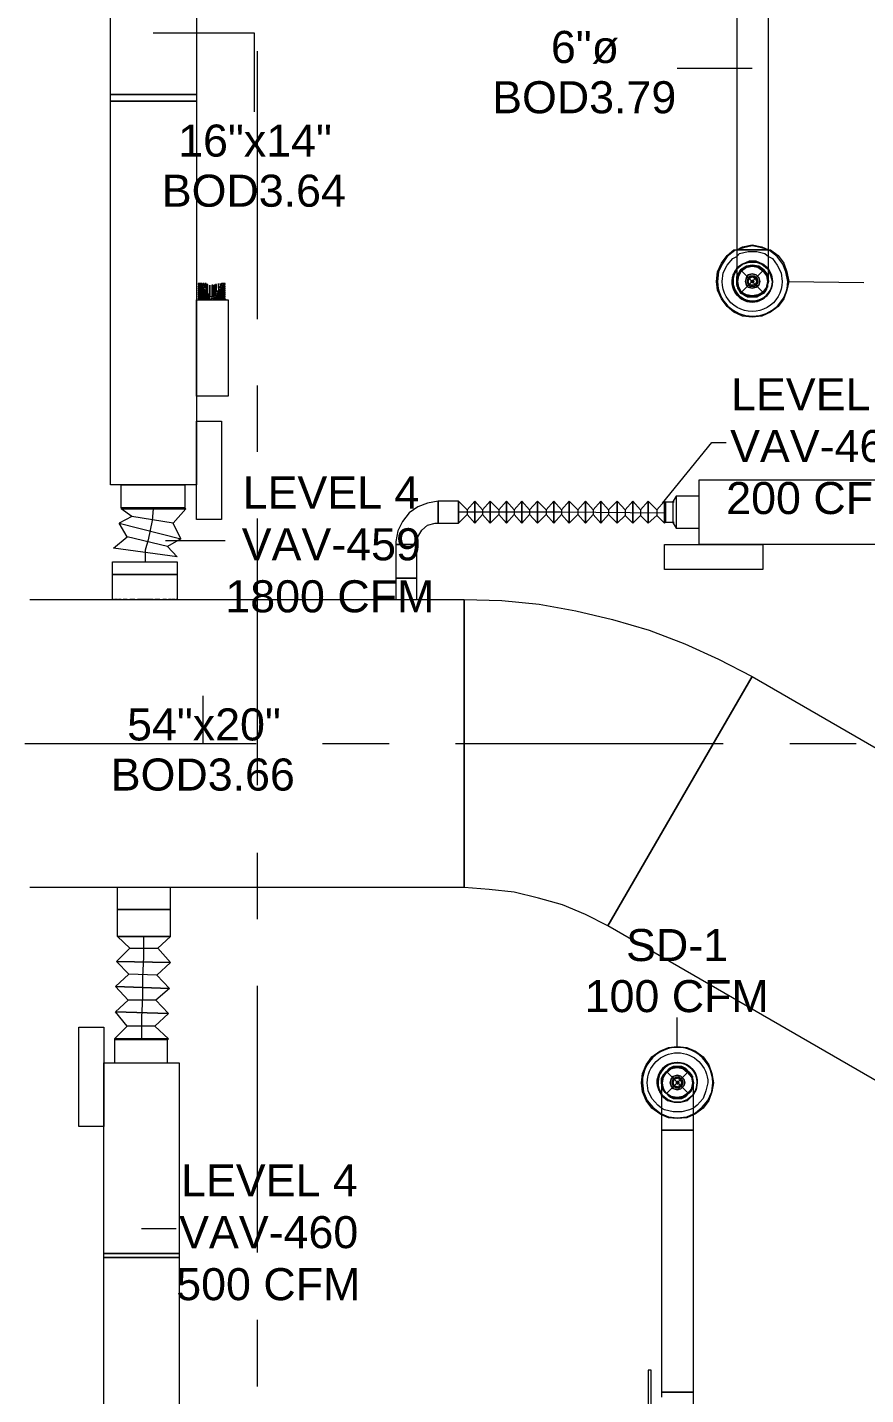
# Model space of a CAD drawing. Header units: metres. Extents: x 39 to 278, y -7 to 151.
# Drawn here: x 45.18 to 49.17, y 40.62 to 47.12 of the extents above; entities that cross this region are included whole.
import ezdxf

# ---------------------------------------------------------------- set-up
doc = ezdxf.new("R2010")
doc.units = ezdxf.units.M
doc.layers.add('HVAC - Ductos', color=5, linetype='Continuous', lineweight=50)
doc.layers.add('PDF_Geometry', color=7, linetype='Continuous', true_color=0xaaaaaa)
doc.layers.add('PDF_Text', color=7, linetype='Continuous')
doc.styles.add('PDF Helvetica', font='')
doc.styles.get('PDF Helvetica').set_extended_font_data('Helvetica')

msp = doc.modelspace()

# ---------------------------------------------------------------- linework, layer by layer
at = {"layer": 'HVAC - Ductos', "lineweight": 0}
for points in [[(45.9808, 47.8585), (45.9808, 46.8043), (45.5728, 46.8043), (45.5728, 47.8585)], [(45.5728, 46.7722), (45.5728, 46.8043), (45.9808, 46.8043), (45.9808, 46.7722)], [(45.9808, 46.7722), (45.9808, 44.948), (45.5728, 44.948), (45.5728, 46.7722)], [(48.5796, 46.0801), (48.6254, 46.0893), (48.6712, 46.0801), (48.7033, 46.0663), (48.6712, 46.0755), (48.6254, 46.0847), (48.5842, 46.0755), (48.552, 46.0663)], [(48.6116, 46.0113), (48.6437, 46.0113), (48.6758, 45.9976), (48.6987, 45.9793), (48.7033, 45.9747), (48.6987, 45.9793), (48.6758, 45.9976), (48.6437, 46.0113), (48.6116, 46.0113), (48.5796, 45.9976), (48.552, 45.9793), (48.552, 45.9747), (48.5796, 45.9976)], [(48.552, 45.9747), (48.552, 45.9701), (48.552, 45.9747), (48.552, 45.9793), (48.5796, 45.9976)], [(48.6941, 45.9472), (48.6804, 45.9701), (48.6575, 45.9885), (48.6254, 45.993), (48.5979, 45.9885), (48.5704, 45.9701), (48.5979, 45.9885), (48.6254, 45.993), (48.6575, 45.9885), (48.6804, 45.9701), (48.6987, 45.9472), (48.7033, 45.9151)], [(48.6987, 45.9747), (48.6712, 45.9976), (48.6437, 46.0068), (48.6116, 46.0068), (48.5796, 45.9976), (48.6116, 46.0068), (48.6437, 46.0068), (48.6712, 45.9976), (48.6987, 45.9747), (48.7033, 45.9701)], [(48.5612, 45.9426), (48.575, 45.9655), (48.5979, 45.9839), (48.6254, 45.9885), (48.6529, 45.9839), (48.6758, 45.9655), (48.6941, 45.9426), (48.6987, 45.9151), (48.6941, 45.8876), (48.6758, 45.8647), (48.6529, 45.8509), (48.6254, 45.8463), (48.5979, 45.8509), (48.575, 45.8647), (48.5612, 45.8876), (48.5566, 45.9151)], [(48.5979, 45.9335), (48.5933, 45.9151), (48.5979, 45.9335), (48.607, 45.9472), (48.6254, 45.9518), (48.6437, 45.9472), (48.6575, 45.9335), (48.662, 45.9151), (48.6575, 45.9335), (48.6437, 45.9472), (48.6254, 45.9518), (48.607, 45.9472)], [(48.607, 45.9289), (48.6025, 45.9151), (48.607, 45.9335), (48.6162, 45.9426), (48.6346, 45.9426), (48.6483, 45.9335), (48.6529, 45.9151), (48.6483, 45.9289), (48.6346, 45.9381), (48.6162, 45.9381)], [(48.6116, 45.9289), (48.6254, 45.9381), (48.6391, 45.9289), (48.6483, 45.9151), (48.6391, 45.9013), (48.6254, 45.8968), (48.6116, 45.9013), (48.607, 45.9151)], [(48.7216, 45.9151), (48.717, 45.9472), (48.7033, 45.9747), (48.717, 45.9472)], [(48.6575, 45.8968), (48.662, 45.9151), (48.6575, 45.8968), (48.6437, 45.8876), (48.6254, 45.8831), (48.607, 45.8876), (48.5979, 45.8968), (48.5933, 45.9151), (48.5979, 45.8968), (48.607, 45.8876), (48.6254, 45.8831), (48.6437, 45.8876)], [(48.6483, 45.9013), (48.6529, 45.9151), (48.6483, 45.9013), (48.6346, 45.8922), (48.6162, 45.8922), (48.607, 45.9013), (48.6025, 45.9151), (48.607, 45.9013), (48.6162, 45.8922), (48.6346, 45.8922)], [(48.6254, 45.9197), (48.6208, 45.9151), (48.6208, 45.9197), (48.63, 45.9197), (48.6346, 45.9151), (48.63, 45.9105), (48.6208, 45.9105), (48.6208, 45.9151), (48.6254, 45.9105), (48.63, 45.9105), (48.63, 45.9151), (48.63, 45.9197)], [(46.132, 45.3697), (45.9808, 45.3697), (45.9808, 45.8281), (46.132, 45.8281)], [(46.1, 44.783), (45.9808, 44.783), (45.9808, 45.2505), (46.1, 45.2505)], [(48.3733, 44.9709), (49.2808, 44.9709), (49.2808, 44.6639), (48.3733, 44.6639)], [(45.9258, 44.838), (45.9212, 44.838), (45.9074, 44.838), (45.8846, 44.838), (45.8524, 44.838), (45.8158, 44.838), (45.7745, 44.838), (45.7378, 44.838), (45.7012, 44.838), (45.6691, 44.838), (45.6462, 44.838), (45.6324, 44.838), (45.6232, 44.838), (45.6324, 44.838), (45.6462, 44.838), (45.6691, 44.838), (45.7012, 44.838), (45.7378, 44.838), (45.7745, 44.838), (45.8158, 44.838), (45.8524, 44.838), (45.8846, 44.838), (45.9074, 44.838), (45.9212, 44.838)], [(46.9296, 44.6639), (46.9341, 44.6639), (46.9433, 44.6639), (46.9524, 44.6639), (46.9662, 44.6639), (46.98, 44.6639), (46.9937, 44.6639), (47.0029, 44.6639), (47.0166, 44.6639), (47.0258, 44.6639), (47.0304, 44.6639), (47.035, 44.7005), (47.0533, 44.7326), (47.0808, 44.7555), (47.1174, 44.7647), (47.1312, 44.7647), (47.1312, 44.7693), (47.1312, 44.7739), (47.1312, 44.783), (47.1312, 44.7922), (47.1312, 44.8059), (47.1312, 44.8197), (47.1312, 44.8289), (47.1312, 44.8426), (47.1312, 44.8518), (47.1312, 44.8609), (47.1312, 44.8655), (47.1312, 44.8701), (47.0808, 44.8609), (47.035, 44.8426), (46.9937, 44.8151), (46.9616, 44.7739), (46.9387, 44.728), (46.9296, 44.6776)], [(47.2274, 44.7647), (47.2274, 44.7693), (47.2274, 44.7739), (47.2274, 44.783), (47.2274, 44.7922), (47.2274, 44.8059), (47.2274, 44.8197), (47.2274, 44.8289), (47.2274, 44.8426), (47.2274, 44.8518), (47.2274, 44.8609), (47.2274, 44.8655), (47.2274, 44.8701), (47.1312, 44.8701), (47.1312, 44.8655), (47.1312, 44.8609), (47.1312, 44.8518), (47.1312, 44.8426), (47.1312, 44.8289), (47.1312, 44.8197), (47.1312, 44.8059), (47.1312, 44.7922), (47.1312, 44.783), (47.1312, 44.7739), (47.1312, 44.7693), (47.1312, 44.7647)], [(48.2129, 44.8655), (48.2129, 44.8609), (48.2129, 44.8518), (48.2129, 44.8426), (48.2129, 44.8289), (48.2129, 44.8151), (48.2129, 44.8059), (48.2129, 44.7922), (48.2129, 44.783), (48.2129, 44.7739), (48.2129, 44.7693), (48.2129, 44.7739), (48.2129, 44.783), (48.2129, 44.7922), (48.2129, 44.8059), (48.2129, 44.8151), (48.2129, 44.8289), (48.2129, 44.8426), (48.2129, 44.8518), (48.2129, 44.8609)], [(46.9296, 44.5034), (46.9341, 44.5034), (46.9433, 44.5034), (46.9524, 44.5034), (46.9662, 44.5034), (46.98, 44.5034), (46.9937, 44.5034), (47.0029, 44.5034), (47.0166, 44.5034), (47.0258, 44.5034), (47.0304, 44.5034), (47.0304, 44.6639), (47.0258, 44.6639), (47.0166, 44.6639), (47.0029, 44.6639), (46.9937, 44.6639), (46.98, 44.6639), (46.9662, 44.6639), (46.9524, 44.6639), (46.9433, 44.6639), (46.9341, 44.6639), (46.9296, 44.6639)], [(48.2083, 44.5447), (48.2083, 44.6639), (48.6758, 44.6639), (48.6758, 44.5447)], [(46.9296, 44.4026), (46.9341, 44.4026), (46.9433, 44.4026), (46.9524, 44.4026), (46.9662, 44.4026), (46.98, 44.4026), (46.9937, 44.4026), (47.0029, 44.4026), (47.0166, 44.4026), (47.0258, 44.4026), (47.0304, 44.4026), (47.0304, 44.5034), (47.0258, 44.5034), (47.0166, 44.5034), (47.0029, 44.5034), (46.9937, 44.5034), (46.98, 44.5034), (46.9662, 44.5034), (46.9524, 44.5034), (46.9433, 44.5034), (46.9341, 44.5034), (46.9296, 44.5034)], [(48.6254, 44.0359), (47.9379, 42.8488), (47.8324, 42.9038), (47.7224, 42.9497), (47.6079, 42.9817), (47.4933, 43.0093), (47.3742, 43.023), (47.255, 43.0322), (47.255, 44.4026), (47.4337, 44.398), (47.6124, 44.3797), (47.7866, 44.3476), (47.9608, 44.3063), (48.135, 44.2559), (48.3046, 44.1917), (48.465, 44.1184)], [(48.6254, 44.0359), (51.3204, 42.4776), (50.6375, 41.2905), (47.9379, 42.8488)], [(45.605, 42.7984), (45.6095, 42.7984), (45.6187, 42.7984), (45.6416, 42.7984), (45.6645, 42.7984), (45.6966, 42.7984), (45.7287, 42.7984), (45.7608, 42.7984), (45.7928, 42.7984), (45.8204, 42.7984), (45.8387, 42.7984), (45.8524, 42.7984), (45.857, 42.7984), (45.8524, 42.7984), (45.8387, 42.7984), (45.8204, 42.7984), (45.7928, 42.7984), (45.7608, 42.7984), (45.7287, 42.7984), (45.6966, 42.7984), (45.6645, 42.7984), (45.6416, 42.7984), (45.6187, 42.7984), (45.6095, 42.7984)], [(45.605, 42.7984), (45.857, 42.7984)], [(45.4216, 42.3676), (45.5408, 42.3676), (45.5408, 41.8955), (45.4216, 41.8955)], [(45.8432, 42.308), (45.8387, 42.308), (45.8204, 42.308), (45.7928, 42.308), (45.7562, 42.308), (45.7195, 42.308), (45.6782, 42.308), (45.6462, 42.308), (45.6187, 42.308), (45.6004, 42.308), (45.5912, 42.308), (45.5912, 42.198), (45.5958, 42.198), (45.6095, 42.198), (45.6278, 42.198), (45.6554, 42.198), (45.6874, 42.198), (45.7195, 42.198), (45.7516, 42.198), (45.7837, 42.198), (45.8066, 42.198), (45.8295, 42.198), (45.8387, 42.198), (45.8432, 42.198), (45.8432, 42.308), (45.8478, 42.3125), (45.8387, 42.3125), (45.8204, 42.3125), (45.7928, 42.3125), (45.7562, 42.3125), (45.7195, 42.3125), (45.6782, 42.3125), (45.6462, 42.3125), (45.6141, 42.3125), (45.5958, 42.3125), (45.5912, 42.3125), (45.5912, 42.308), (45.6004, 42.308), (45.6187, 42.308), (45.6462, 42.308), (45.6782, 42.308), (45.7195, 42.308), (45.7562, 42.308), (45.7928, 42.308), (45.8204, 42.308), (45.8387, 42.308)], [(45.8432, 42.308), (45.8387, 42.308), (45.8295, 42.308), (45.8066, 42.308), (45.7837, 42.308), (45.7516, 42.308), (45.7195, 42.308), (45.6874, 42.308), (45.6554, 42.308), (45.6278, 42.308), (45.6095, 42.308), (45.5958, 42.308), (45.5912, 42.308), (45.5958, 42.308), (45.6095, 42.308), (45.6278, 42.308), (45.6554, 42.308), (45.6874, 42.308), (45.7195, 42.308), (45.7516, 42.308), (45.7837, 42.308), (45.8066, 42.308), (45.8295, 42.308), (45.8387, 42.308)], [(45.8983, 42.198), (45.8983, 41.2905), (45.5408, 41.2905), (45.5408, 42.198)], [(48.2312, 42.0421), (48.2175, 42.0513), (48.2038, 42.0651), (48.1992, 42.0834), (48.1946, 42.1018), (48.1992, 42.1247), (48.2038, 42.1384), (48.2175, 42.1567), (48.2312, 42.1659), (48.2495, 42.1751), (48.2679, 42.1797), (48.2862, 42.1751), (48.3046, 42.1659), (48.3229, 42.1567), (48.332, 42.1384), (48.3412, 42.1247), (48.3412, 42.1018), (48.3412, 42.0834), (48.332, 42.0651), (48.3229, 42.0513), (48.3046, 42.0421), (48.2862, 42.033), (48.2679, 42.0284), (48.2495, 42.033)], [(48.2038, 42.1292), (48.2175, 42.1521), (48.2403, 42.1705), (48.2679, 42.1751), (48.2954, 42.1705), (48.3183, 42.1521), (48.3366, 42.1292), (48.3412, 42.1018), (48.3366, 42.0742), (48.3183, 42.0513), (48.2954, 42.0375), (48.2679, 42.033), (48.2403, 42.0375), (48.2175, 42.0513), (48.2038, 42.0742), (48.1992, 42.1018)], [(48.2403, 42.1201), (48.2358, 42.1018), (48.2403, 42.1201), (48.2495, 42.1338), (48.2679, 42.1384), (48.2862, 42.1338), (48.3, 42.1201), (48.3046, 42.1018), (48.3, 42.1201), (48.2862, 42.1338), (48.2679, 42.1384), (48.2541, 42.1338)], [(48.3, 42.088), (48.3046, 42.1018), (48.3, 42.088), (48.2862, 42.0742), (48.2679, 42.0697), (48.2495, 42.0742), (48.2403, 42.088), (48.2358, 42.1018), (48.2403, 42.088), (48.2541, 42.0742), (48.2679, 42.0697), (48.2862, 42.0742)], [(48.2495, 42.1201), (48.2449, 42.1018), (48.2495, 42.1201), (48.2633, 42.1292), (48.277, 42.1292), (48.2908, 42.1201), (48.2954, 42.1018), (48.2908, 42.1201), (48.277, 42.1292), (48.2633, 42.1292)], [(48.2908, 42.088), (48.2954, 42.1018), (48.2908, 42.088), (48.277, 42.0788), (48.2633, 42.0788), (48.2495, 42.088), (48.2449, 42.1018), (48.2495, 42.088), (48.2633, 42.0788), (48.277, 42.0788)], [(48.2541, 42.1201), (48.2679, 42.1247), (48.2816, 42.1201), (48.2908, 42.1018), (48.2816, 42.088), (48.2679, 42.0834), (48.2541, 42.088), (48.2495, 42.1018)], [(48.2679, 42.1063), (48.2633, 42.1018), (48.2679, 42.1109), (48.2725, 42.1109), (48.277, 42.1018), (48.2725, 42.0972), (48.2679, 42.0972), (48.2633, 42.1018), (48.2679, 42.0972), (48.2725, 42.0972), (48.2725, 42.1018), (48.2725, 42.1063)], [(48.3458, 42.0467), (48.3596, 42.0697), (48.3641, 42.1018), (48.3596, 42.0697)], [(48.1992, 42.0421), (48.222, 42.0238), (48.2541, 42.0101), (48.2862, 42.0101), (48.3183, 42.0238), (48.3412, 42.0421), (48.3458, 42.0513), (48.3412, 42.0421), (48.3183, 42.0238), (48.2862, 42.0101), (48.2541, 42.0101), (48.222, 42.0238), (48.1992, 42.0421), (48.1946, 42.0513)], [(48.3412, 42.0421), (48.3183, 42.0192), (48.2862, 42.0101), (48.2541, 42.0101), (48.222, 42.0192), (48.1946, 42.0421), (48.1946, 42.0467), (48.1946, 42.0421), (48.222, 42.0192), (48.2541, 42.0101), (48.2862, 42.0101), (48.3183, 42.0192), (48.3412, 42.0421), (48.3458, 42.0467)], [(48.1946, 40.6305), (48.2038, 40.6305), (48.2175, 40.6305), (48.2312, 40.6305), (48.2495, 40.6305), (48.2679, 40.6305), (48.2908, 40.6305), (48.3091, 40.6305), (48.3229, 40.6305), (48.3366, 40.6305), (48.3412, 40.6305), (48.3458, 40.6305), (48.3458, 41.8771), (48.3412, 41.8771), (48.3366, 41.8771), (48.3229, 41.8771), (48.3091, 41.8771), (48.2908, 41.8771), (48.2679, 41.8771), (48.2495, 41.8771), (48.2312, 41.8771), (48.2175, 41.8771), (48.2038, 41.8771), (48.1946, 41.8771)], [(45.8983, 41.2905), (45.8983, 41.2722), (45.5408, 41.2722), (45.5408, 41.2905)], [(45.5408, 40.085), (45.5408, 41.2722), (45.8983, 41.2722), (45.8983, 40.085)]]:
    msp.add_lwpolyline(points, close=True, dxfattribs=at)
for points in [[(48.552, 47.2443), (48.552, 46.0663), (48.5612, 46.0663), (48.5704, 46.0663), (48.5887, 46.0663), (48.607, 46.0663), (48.6254, 46.0663), (48.6437, 46.0663), (48.662, 46.0663), (48.6804, 46.0663), (48.6941, 46.0663), (48.6987, 46.0663), (48.7033, 46.0663), (48.7033, 47.2443)], [(45.7745, 47.0976), (46.2558, 47.0976), (46.2558, 46.7218)], [(48.6254, 46.9281), (48.2679, 46.9281)], [(48.7033, 45.9197), (48.7033, 45.9243), (48.7033, 45.9426), (48.7033, 45.9701), (48.7033, 46.0068), (48.7033, 46.0481), (48.7033, 46.0663), (48.6987, 46.0663), (48.6941, 46.0663), (48.6804, 46.0663), (48.662, 46.0663), (48.6437, 46.0663), (48.6254, 46.0663), (48.607, 46.0663), (48.5887, 46.0663), (48.5704, 46.0663), (48.5612, 46.0663), (48.552, 46.0663), (48.552, 46.0251), (48.552, 45.9839), (48.552, 45.9518), (48.552, 45.9289), (48.552, 45.9197)], [(48.552, 46.0343), (48.5658, 46.0481), (48.607, 46.0572), (48.6483, 46.0572), (48.685, 46.0481), (48.7033, 46.0343)], [(48.6804, 45.8647), (48.662, 45.8509), (48.6437, 45.8463), (48.6254, 45.8418), (48.607, 45.8463), (48.5887, 45.8509), (48.575, 45.8647), (48.5612, 45.8785), (48.5566, 45.8968), (48.552, 45.9151), (48.552, 45.9243), (48.552, 45.9381), (48.5612, 45.9563), (48.5704, 45.9701), (48.5887, 45.9839), (48.607, 45.9885), (48.6254, 45.993), (48.6437, 45.9885), (48.662, 45.9839), (48.6804, 45.9701), (48.6575, 45.9839), (48.6575, 45.9885), (48.6529, 45.9885)], [(48.552, 45.8968), (48.552, 45.9151), (48.5566, 45.9335), (48.5612, 45.9518), (48.575, 45.9701), (48.5887, 45.9793), (48.607, 45.9885), (48.6254, 45.9885), (48.6437, 45.9885), (48.662, 45.9793), (48.6804, 45.9701), (48.6895, 45.9518), (48.6987, 45.9335), (48.6987, 45.9151), (48.6987, 45.8968), (48.6941, 45.8785), (48.6804, 45.8601), (48.662, 45.8509), (48.6437, 45.8418), (48.6254, 45.8418), (48.607, 45.8418), (48.5887, 45.8509), (48.5704, 45.8601), (48.5612, 45.8785), (48.552, 45.8968), (48.552, 45.8922)], [(48.5704, 45.8647), (48.5566, 45.8831), (48.5566, 45.8876), (48.552, 45.9151), (48.5566, 45.8922), (48.552, 45.9151), (48.5566, 45.9426), (48.5566, 45.9472), (48.5704, 45.9701), (48.5566, 45.9472)], [(48.552, 45.9151), (48.5566, 45.9472), (48.552, 45.9151)], [(48.5566, 45.9472), (48.5566, 45.9472)], [(48.5612, 45.9472), (48.575, 45.9701), (48.5933, 45.9839), (48.5979, 45.9885), (48.6025, 45.9885)], [(48.6025, 45.9839), (48.6254, 45.9885), (48.6529, 45.9839)], [(48.6987, 45.8968), (48.7033, 45.9151), (48.7033, 45.9243), (48.6987, 45.9381), (48.6941, 45.9563), (48.6804, 45.9701), (48.6941, 45.9472), (48.6987, 45.9472), (48.6987, 45.9426)], [(48.6941, 45.9426), (48.6987, 45.9151), (48.6941, 45.8922)], [(46.1228, 45.8281), (46.0633, 45.8281), (46.0633, 45.8326), (46.1183, 45.8326), (46.1183, 45.8372), (46.0633, 45.8372), (46.0678, 45.8418), (46.1183, 45.8418), (46.1183, 45.8463), (46.0724, 45.8463), (46.0724, 45.8509), (46.1183, 45.8509), (46.1183, 45.8555), (46.077, 45.8555), (46.0816, 45.8601), (46.1183, 45.8601), (46.1183, 45.8647), (46.0816, 45.8647), (46.0862, 45.8693), (46.1183, 45.8693), (46.1183, 45.8739), (46.0862, 45.8739), (46.0908, 45.8785), (46.1183, 45.8785), (46.1183, 45.8831), (46.0954, 45.8831), (46.0954, 45.8876), (46.1183, 45.8876), (46.1183, 45.8922), (46.1, 45.8922), (46.1046, 45.9013), (46.1183, 45.9013), (46.1183, 45.9059), (46.1, 45.9059), (46.0954, 45.9013), (46.0954, 45.9059), (46.0954, 45.8922), (46.0862, 45.8831), (46.0862, 45.9059), (46.0862, 45.8739), (46.077, 45.8647), (46.077, 45.9013), (46.0724, 45.9013), (46.0724, 45.8601), (46.0678, 45.8463), (46.0678, 45.8968), (46.0633, 45.8968), (46.0633, 45.8418), (46.0587, 45.8418), (46.0587, 45.8968), (46.0541, 45.8968), (46.0541, 45.8418), (46.0495, 45.8418), (46.0449, 45.8418), (46.0449, 45.8968), (46.0449, 45.8463), (46.0358, 45.8601), (46.0358, 45.9013), (46.0312, 45.9013), (46.0312, 45.8647), (46.0266, 45.8739), (46.0266, 45.9059), (46.022, 45.9059), (46.022, 45.8831), (46.0174, 45.8922), (46.0174, 45.9059), (46.0128, 45.9059), (46.0128, 45.9013), (46.0083, 45.9059), (45.99, 45.9059), (45.99, 45.9013), (46.0083, 45.9013), (46.0128, 45.8922), (45.99, 45.8922), (45.99, 45.8876), (46.0128, 45.8876), (46.0174, 45.8831), (45.99, 45.8831), (45.99, 45.8785), (46.0174, 45.8785), (46.022, 45.8739), (45.99, 45.8739), (45.99, 45.8693), (46.0266, 45.8693), (46.0312, 45.8647), (45.99, 45.8647), (45.99, 45.8601), (46.0312, 45.8601), (46.0358, 45.8555), (45.99, 45.8555), (45.99, 45.8509), (46.0358, 45.8509), (46.0403, 45.8463), (45.99, 45.8463), (45.99, 45.8418), (46.0403, 45.8418), (46.0449, 45.8372), (45.99, 45.8372), (45.99, 45.8326), (46.0495, 45.8326), (46.0495, 45.8281), (45.99, 45.8281)], [(48.552, 45.9243), (48.552, 45.9151), (48.552, 45.8968)], [(48.552, 45.8922), (48.5566, 45.8876)], [(48.5933, 45.8463), (48.5979, 45.8463), (48.6025, 45.8463), (48.5979, 45.8463), (48.5933, 45.8463), (48.5887, 45.8509), (48.5704, 45.8601), (48.5612, 45.8785), (48.5566, 45.8831), (48.5566, 45.8876), (48.5566, 45.8922), (48.5566, 45.8876), (48.5566, 45.8831)], [(48.5566, 45.8876), (48.5704, 45.8601), (48.5979, 45.8463)], [(48.5933, 45.8509), (48.575, 45.8647), (48.5612, 45.8831)], [(48.6987, 45.8876), (48.6987, 45.8922), (48.6987, 45.8876), (48.6941, 45.8831), (48.6941, 45.8785), (48.6804, 45.8601), (48.662, 45.8509), (48.6575, 45.8463), (48.6529, 45.8463), (48.6437, 45.8418), (48.6254, 45.8418), (48.607, 45.8418), (48.5979, 45.8463)], [(48.6941, 45.8831), (48.6804, 45.8647), (48.6895, 45.8785), (48.6987, 45.8968), (48.6987, 45.8922), (48.7033, 45.9151), (48.6941, 45.8876), (48.6804, 45.8601), (48.6575, 45.8463), (48.6529, 45.8463), (48.6254, 45.8418), (48.6025, 45.8463), (48.6254, 45.8418), (48.6529, 45.8463)], [(48.6987, 45.8876), (48.6941, 45.8831), (48.6804, 45.8647), (48.6575, 45.8509)], [(48.6987, 45.8922), (48.6987, 45.8876), (48.6941, 45.8831)], [(48.6987, 45.8968), (48.7033, 45.9151), (48.7033, 45.9243)], [(48.7033, 45.9151), (48.7033, 45.9151)], [(48.7995, 45.9151), (49.1571, 45.9105)], [(46.0541, 45.8281), (46.0495, 45.8326), (46.0541, 45.8326), (46.0541, 45.8372), (46.0587, 45.8372), (46.0587, 45.8326), (46.0587, 45.8281)], [(48.575, 45.8601), (48.5933, 45.8463), (48.5979, 45.8463), (48.6254, 45.8418), (48.6575, 45.8463), (48.6804, 45.8601)], [(48.6575, 45.8463), (48.6529, 45.8463)], [(48.1992, 44.8609), (48.4329, 45.1497), (48.5016, 45.1497)], [(45.6737, 44.7967), (45.6232, 44.8335), (45.9304, 44.8335), (45.9212, 44.8335), (45.9028, 44.8335), (45.8754, 44.8335), (45.8387, 44.8335), (45.7974, 44.8335), (45.7562, 44.8335), (45.7104, 44.8335), (45.6782, 44.8335), (45.6462, 44.8335), (45.6278, 44.8335), (45.6232, 44.8335), (45.6278, 44.8335), (45.6462, 44.8335), (45.6782, 44.8335), (45.7104, 44.8335), (45.7562, 44.8335), (45.7974, 44.8335), (45.8387, 44.8335), (45.8754, 44.8335), (45.9028, 44.8335), (45.9212, 44.8335), (45.9304, 44.8335), (45.9258, 44.838), (45.9212, 44.838), (45.9028, 44.838), (45.8754, 44.838), (45.8387, 44.838), (45.7974, 44.838), (45.7562, 44.838), (45.715, 44.838), (45.6782, 44.838), (45.6508, 44.838), (45.6324, 44.838), (45.6232, 44.838), (45.6232, 44.948), (45.6324, 44.948), (45.6462, 44.948), (45.6691, 44.948), (45.7012, 44.948), (45.7378, 44.948), (45.7745, 44.948), (45.8158, 44.948), (45.8524, 44.948), (45.8846, 44.948), (45.9074, 44.948), (45.9212, 44.948), (45.9258, 44.948), (45.9258, 44.838), (45.9212, 44.838), (45.9028, 44.838), (45.8754, 44.838), (45.8387, 44.838), (45.7974, 44.838), (45.7562, 44.838), (45.715, 44.838), (45.6782, 44.838), (45.6508, 44.838), (45.6324, 44.838), (45.6232, 44.838), (45.6232, 44.8335), (45.9304, 44.8335), (45.8708, 44.7647), (45.6737, 44.7967), (45.6141, 44.7647), (45.9074, 44.6913), (45.8708, 44.7647)], [(48.2495, 44.7647), (48.2633, 44.7417), (48.3733, 44.7417), (48.3733, 44.7509), (48.3733, 44.7647), (48.3733, 44.7785), (48.3733, 44.7967), (48.3733, 44.8151), (48.3733, 44.838), (48.3733, 44.8563), (48.3733, 44.8701), (48.3733, 44.8839), (48.3733, 44.893), (48.2633, 44.893), (48.2495, 44.8701)], [(48.2633, 44.893), (48.2633, 44.8839), (48.2633, 44.8701), (48.2633, 44.8563), (48.2633, 44.838), (48.2633, 44.8151), (48.2633, 44.7967), (48.2633, 44.7785), (48.2633, 44.7647), (48.2633, 44.7509), (48.2633, 44.7417)], [(45.7745, 44.8335), (45.7699, 44.7785), (45.7608, 44.7326), (45.7516, 44.6867), (45.7378, 44.6363), (45.7378, 44.5813)], [(47.2687, 44.8289), (47.3054, 44.8701), (47.3054, 44.7647), (47.2687, 44.8059), (47.2274, 44.7647), (47.2274, 44.8701), (47.2687, 44.8289), (47.2687, 44.8059)], [(47.2274, 44.8701), (47.2274, 44.7647)], [(47.2274, 44.7693), (47.2274, 44.7739), (47.2274, 44.783), (47.2274, 44.7922), (47.2274, 44.8059), (47.2274, 44.8197), (47.2274, 44.8289), (47.2274, 44.8426), (47.2274, 44.8518), (47.2274, 44.8609), (47.2274, 44.8655)], [(47.342, 44.8289), (47.3787, 44.8701), (47.3787, 44.7647), (47.342, 44.8059), (47.3054, 44.7647), (47.3054, 44.8701), (47.342, 44.8289), (47.342, 44.8059)], [(47.4199, 44.8289), (47.4566, 44.8701), (47.4566, 44.7647), (47.4199, 44.8059), (47.3787, 44.7647), (47.3787, 44.8701), (47.4199, 44.8289), (47.4199, 44.8059)], [(47.4933, 44.8289), (47.53, 44.8701), (47.53, 44.7647), (47.4933, 44.8059), (47.4566, 44.7647), (47.4566, 44.8701), (47.4933, 44.8289), (47.4933, 44.8059)], [(47.5666, 44.8289), (47.6033, 44.8701), (47.6033, 44.7647), (47.5666, 44.8059), (47.53, 44.7647), (47.53, 44.8701), (47.5666, 44.8289), (47.5666, 44.8059)], [(47.6446, 44.8289), (47.6812, 44.8701), (47.6812, 44.7647), (47.6446, 44.8059), (47.6033, 44.7647), (47.6033, 44.8701), (47.6446, 44.8289), (47.6446, 44.8059)], [(47.7179, 44.8289), (47.7546, 44.8701), (47.7546, 44.7647), (47.7179, 44.8059), (47.6812, 44.7647), (47.6812, 44.8701), (47.7179, 44.8289), (47.7179, 44.8059)], [(47.7958, 44.8289), (47.8324, 44.8701), (47.8324, 44.7647), (47.7958, 44.8059), (47.7546, 44.7647), (47.7546, 44.8701), (47.7958, 44.8289), (47.7958, 44.8059)], [(47.8691, 44.8289), (47.9058, 44.8701), (47.9058, 44.7647), (47.8691, 44.8059), (47.8324, 44.7647), (47.8324, 44.8701), (47.8691, 44.8289), (47.8691, 44.8059)], [(47.9425, 44.8289), (47.9837, 44.8701), (47.9837, 44.7647), (47.9425, 44.8059), (47.9058, 44.7647), (47.9058, 44.8701), (47.9425, 44.8289), (47.9425, 44.8059)], [(48.0204, 44.8289), (48.057, 44.8701), (48.057, 44.7647), (48.0204, 44.8013), (47.9837, 44.7647), (47.9837, 44.8701), (48.0204, 44.8289), (48.0204, 44.8013)], [(48.0937, 44.8289), (48.1304, 44.8701), (48.1304, 44.7647), (48.0937, 44.8013), (48.057, 44.7647), (48.057, 44.8701), (48.0937, 44.8289), (48.0937, 44.8013)], [(48.2541, 44.8655), (48.2129, 44.8655), (48.2083, 44.8701), (48.2083, 44.7647), (48.1716, 44.8013), (48.1304, 44.7647), (48.1304, 44.8701), (48.1716, 44.8289), (48.1716, 44.8013)], [(48.2083, 44.7647), (48.2083, 44.7693), (48.2083, 44.7876), (48.2083, 44.8059), (48.2083, 44.8289), (48.2083, 44.8472), (48.2083, 44.8609), (48.2083, 44.8701), (48.1716, 44.8289)], [(48.2083, 44.8701), (48.2083, 44.8609), (48.2083, 44.8472), (48.2083, 44.8289), (48.2083, 44.8059), (48.2083, 44.7876), (48.2083, 44.7693), (48.2083, 44.7647), (48.2129, 44.7693), (48.2129, 44.7739), (48.2129, 44.7876), (48.2129, 44.8059), (48.2129, 44.8289), (48.2129, 44.8472), (48.2129, 44.8609), (48.2129, 44.8655), (48.2129, 44.8609), (48.2129, 44.8472), (48.2129, 44.8289), (48.2129, 44.8059), (48.2129, 44.7876), (48.2129, 44.7739), (48.2129, 44.7693), (48.2541, 44.7693)], [(48.2495, 44.7693), (48.2495, 44.7647), (48.2495, 44.7693), (48.2495, 44.7785), (48.2495, 44.7967), (48.2495, 44.8151), (48.2495, 44.838), (48.2495, 44.8563), (48.2495, 44.8655), (48.2495, 44.8701), (48.2495, 44.8655)], [(45.8432, 44.6547), (45.8891, 44.6043), (45.5866, 44.6455), (45.6508, 44.7005), (45.6141, 44.7647), (45.9074, 44.6913), (45.8432, 44.6547), (45.6508, 44.7005)], [(47.2274, 44.8197), (47.7179, 44.8197), (48.2083, 44.8151)], [(45.8341, 44.6822), (46.1183, 44.6822)], [(45.5866, 44.4026), (45.582, 44.4026), (45.582, 44.5217), (45.582, 44.5813), (45.5866, 44.5813), (45.605, 44.5813), (45.6278, 44.5813), (45.66, 44.5813), (45.6966, 44.5813), (45.7378, 44.5813), (45.7745, 44.5813), (45.8112, 44.5813), (45.8432, 44.5813), (45.8662, 44.5813), (45.8846, 44.5813), (45.8891, 44.5813), (45.8891, 44.5217), (45.8891, 44.4026), (45.8846, 44.4026)], [(45.7378, 44.5813), (45.7378, 44.5813)], [(45.8662, 44.5217), (45.8846, 44.5217), (45.8891, 44.5217), (45.8846, 44.5217), (45.8662, 44.5217), (45.8432, 44.5217), (45.8112, 44.5217), (45.7745, 44.5217), (45.7378, 44.5217), (45.6966, 44.5217), (45.66, 44.5217), (45.6278, 44.5217), (45.605, 44.5217), (45.5866, 44.5217), (45.582, 44.5217), (45.5866, 44.5217), (45.605, 44.5217)], [(45.582, 44.5217), (45.5866, 44.5217), (45.605, 44.5217), (45.6278, 44.5217), (45.66, 44.5217), (45.6966, 44.5217), (45.7378, 44.5217), (45.7745, 44.5217), (45.8112, 44.5217), (45.8432, 44.5217), (45.8662, 44.5217), (45.8846, 44.5217), (45.8891, 44.5217)], [(45.5866, 44.5217), (45.605, 44.5217), (45.6278, 44.5217), (45.66, 44.5217), (45.6966, 44.5217), (45.7378, 44.5217), (45.7745, 44.5217), (45.8112, 44.5217), (45.8432, 44.5217), (45.8662, 44.5217), (45.8846, 44.5217)], [(45.1878, 44.4026), (47.255, 44.4026), (47.255, 43.0322), (45.1878, 43.0322)], [(45.605, 44.4026), (45.6004, 44.4026), (45.5912, 44.4026)], [(45.6232, 44.4026), (45.6187, 44.4026), (45.6095, 44.4026)], [(45.6508, 44.4026), (45.6416, 44.4026), (45.6324, 44.4026)], [(45.6874, 44.4026), (45.6691, 44.4026), (45.6645, 44.4026)], [(45.7745, 44.4026), (45.7699, 44.4026), (45.7378, 44.4026), (45.7012, 44.4026)], [(45.8066, 44.4026), (45.802, 44.4026), (45.7837, 44.4026)], [(45.8387, 44.4026), (45.8295, 44.4026), (45.8204, 44.4026)], [(45.8616, 44.4026), (45.857, 44.4026), (45.8478, 44.4026)], [(45.88, 44.4026), (45.8754, 44.4026), (45.8662, 44.4026)], [(46.0128, 43.7151), (46.0128, 43.9443)], [(45.7974, 42.7434), (45.857, 42.6747), (45.6004, 42.6792), (45.6645, 42.7434), (45.605, 42.7984), (45.605, 42.9268), (45.6095, 42.9268), (45.6187, 42.9268), (45.6416, 42.9268), (45.6645, 42.9268), (45.6966, 42.9268), (45.7287, 42.9268), (45.7608, 42.9268), (45.7928, 42.9268), (45.8204, 42.9268), (45.8387, 42.9268), (45.8524, 42.9268), (45.857, 42.9268), (45.8524, 42.9268), (45.8387, 42.9268), (45.8204, 42.9268), (45.7928, 42.9268), (45.7608, 42.9268), (45.7287, 42.9268), (45.6966, 42.9268), (45.6645, 42.9268), (45.6416, 42.9268), (45.6187, 42.9268), (45.6095, 42.9268), (45.605, 42.9268), (45.605, 43.0322)], [(45.605, 43.0322), (45.605, 43.0322)], [(45.6187, 43.0322), (45.6141, 43.0322), (45.6095, 43.0322)], [(45.637, 43.0322), (45.6324, 43.0322), (45.6232, 43.0322)], [(45.66, 43.0322), (45.6508, 43.0322), (45.6462, 43.0322)], [(45.6645, 42.7434), (45.7974, 42.7434), (45.857, 42.7984), (45.857, 42.9268), (45.857, 43.0322), (45.8524, 43.0322)], [(45.692, 43.0322), (45.6737, 43.0322), (45.6691, 43.0322)], [(45.7608, 43.0322), (45.7562, 43.0322), (45.7287, 43.0322), (45.7012, 43.0322)], [(45.7882, 43.0322), (45.7837, 43.0322), (45.7699, 43.0322)], [(45.8158, 43.0322), (45.8112, 43.0322), (45.7974, 43.0322)], [(45.8341, 43.0322), (45.8295, 43.0322), (45.825, 43.0322)], [(45.8478, 43.0322), (45.8432, 43.0322), (45.8387, 43.0322)], [(45.7287, 42.7984), (45.7287, 42.7021), (45.7241, 42.6059), (45.7241, 42.5097), (45.7195, 42.4134), (45.7195, 42.3125)], [(45.7928, 42.6151), (45.8524, 42.5509), (45.5958, 42.5601), (45.66, 42.6197), (45.6004, 42.6792), (45.857, 42.6747), (45.7928, 42.6151), (45.66, 42.6197)], [(45.7882, 42.4959), (45.8478, 42.4317), (45.5958, 42.4409), (45.6554, 42.4959), (45.5958, 42.5601), (45.8524, 42.5509), (45.7882, 42.4959), (45.6554, 42.4959)], [(45.7837, 42.3722), (45.8478, 42.3125), (45.5912, 42.3125), (45.6508, 42.3722), (45.5958, 42.4409), (45.8478, 42.4317), (45.7837, 42.3722), (45.6508, 42.3722)], [(48.2679, 42.2759), (48.2679, 42.4134)], [(45.8478, 42.3125), (45.8387, 42.3125), (45.8204, 42.3125), (45.7928, 42.3125), (45.7562, 42.3125), (45.7195, 42.3125), (45.6782, 42.3125), (45.6462, 42.3125), (45.6141, 42.3125), (45.5958, 42.3125), (45.5912, 42.3125)], [(48.1946, 41.9505), (48.1854, 41.9551), (48.1487, 41.9826), (48.1212, 42.0192), (48.1029, 42.0605), (48.0983, 42.1018), (48.1029, 42.1475), (48.1212, 42.1888), (48.1487, 42.2255), (48.1854, 42.253), (48.2266, 42.2713), (48.2679, 42.2759), (48.3137, 42.2713), (48.355, 42.253), (48.3916, 42.2255), (48.4191, 42.1888), (48.4329, 42.1475), (48.442, 42.1018), (48.4329, 42.0605), (48.4191, 42.0192), (48.3916, 41.9826), (48.355, 41.9551), (48.3458, 41.9505)], [(48.1946, 42.1018), (48.1946, 42.0972), (48.1946, 42.0788), (48.1946, 42.0467), (48.1946, 42.0101), (48.1946, 41.9642), (48.1946, 41.9092), (48.1946, 41.8771), (48.2038, 41.8771), (48.2175, 41.8771), (48.2312, 41.8771), (48.2495, 41.8771), (48.2679, 41.8771), (48.2908, 41.8771), (48.3091, 41.8771), (48.3229, 41.8771), (48.3366, 41.8771), (48.3412, 41.8771), (48.3458, 41.8771), (48.3458, 41.9276), (48.3458, 41.978), (48.3458, 42.0238), (48.3458, 42.0605), (48.3458, 42.088), (48.3458, 42.1018), (48.3458, 42.0972), (48.3458, 42.1018), (48.3412, 42.1247), (48.3366, 42.1429), (48.3229, 42.1567), (48.3091, 42.1705), (48.2908, 42.1797), (48.2679, 42.1797), (48.2495, 42.1797), (48.2312, 42.1705), (48.2175, 42.1567), (48.2038, 42.1429), (48.1946, 42.1247), (48.1946, 42.1018), (48.1946, 42.0972), (48.1946, 42.1018), (48.1946, 42.1247), (48.2038, 42.1429), (48.2175, 42.1567), (48.2312, 42.1705), (48.2495, 42.1797), (48.2679, 42.1797), (48.2908, 42.1797), (48.3091, 42.1705), (48.3229, 42.1567), (48.3366, 42.1429), (48.3412, 42.1247), (48.3458, 42.1018)], [(48.2038, 42.1338), (48.2175, 42.1567), (48.2403, 42.1705)], [(48.2358, 42.1705), (48.2403, 42.1751), (48.2449, 42.1751)], [(48.2449, 42.1705), (48.2679, 42.1797), (48.2954, 42.1705)], [(48.2954, 42.1751), (48.3, 42.1751), (48.3, 42.1705)], [(48.3, 42.1705), (48.3229, 42.1567), (48.3366, 42.1338)], [(48.1992, 42.0697), (48.1992, 42.0742), (48.1992, 42.0788), (48.1946, 42.1018), (48.1992, 42.1292)], [(48.1946, 42.0972), (48.1946, 42.0834), (48.2038, 42.0651), (48.2175, 42.0513), (48.2312, 42.0375), (48.2495, 42.0284), (48.2679, 42.0284), (48.2908, 42.0284), (48.3091, 42.0375), (48.3229, 42.0513), (48.3366, 42.0651), (48.3412, 42.0834), (48.3458, 42.0972)], [(48.1992, 42.1292), (48.1992, 42.1338)], [(48.3366, 42.1338), (48.3412, 42.1338), (48.3412, 42.1292)], [(48.3366, 42.1292), (48.3412, 42.1018), (48.3366, 42.0788)], [(48.2403, 42.0375), (48.2175, 42.0513), (48.2038, 42.0697)], [(48.3, 42.033), (48.2954, 42.033), (48.2679, 42.0284), (48.2449, 42.033), (48.2403, 42.033), (48.2358, 42.033)], [(48.3412, 42.0788), (48.3412, 42.0742), (48.3366, 42.0697), (48.3229, 42.0513), (48.3, 42.0375)], [(48.3, 42.033), (48.3, 42.033)], [(48.3458, 41.9826), (48.3275, 41.9734), (48.2908, 41.9642), (48.2495, 41.9642), (48.2083, 41.9734), (48.1946, 41.9826)], [(48.1946, 41.9551), (48.2266, 41.9413), (48.2679, 41.9367), (48.3137, 41.9413), (48.3458, 41.9551)], [(48.3458, 41.9505), (48.3137, 41.9367), (48.2679, 41.9322), (48.2266, 41.9367), (48.1946, 41.9505)], [(45.7195, 41.4096), (45.8846, 41.4096)], [(48.1441, 40.5572), (48.1441, 40.7359), (48.1304, 40.7359), (48.1304, 40.5572)], [(48.3458, 40.5342), (48.3458, 40.6305), (48.3412, 40.6305), (48.3366, 40.6305), (48.3229, 40.6305), (48.3091, 40.6305), (48.2908, 40.6305), (48.2679, 40.6305), (48.2495, 40.6305), (48.2312, 40.6305), (48.2175, 40.6305), (48.2038, 40.6305), (48.1946, 40.6305), (48.1946, 40.6076)]]:
    msp.add_lwpolyline(points, dxfattribs=at)
for points in [[(48.7949, 45.9151), (48.7858, 45.9609), (48.772, 45.9976), (48.7446, 46.0343), (48.7079, 46.0618), (48.7033, 46.0663), (48.7125, 46.0663), (48.7492, 46.0389), (48.7766, 46.0022), (48.7904, 45.9609), (48.7995, 45.9151), (48.7904, 45.8739), (48.7766, 45.8326), (48.7492, 45.7959), (48.7125, 45.7685), (48.6712, 45.7501), (48.6254, 45.7455), (48.5796, 45.7501), (48.5383, 45.7685), (48.5062, 45.7959), (48.4788, 45.8326), (48.4604, 45.8739), (48.4558, 45.9151), (48.4604, 45.9609), (48.4788, 46.0022), (48.5062, 46.0389), (48.5383, 46.0663), (48.552, 46.0663), (48.5429, 46.0618), (48.5062, 46.0343), (48.4833, 45.9976), (48.465, 45.9609), (48.4604, 45.9151, 0.986574)], [(48.552, 45.9747), (48.5337, 45.9472), (48.5291, 45.9151, 1.017925), (48.7216, 45.9151), (48.7125, 45.9472), (48.7033, 45.9701, -1.368426), (48.5337, 45.9151), (48.5383, 45.9472), (48.552, 45.9701, 1.368428), (48.7216, 45.9151, -1.43489)], [(48.3641, 42.1018, 1.388149), (48.1946, 42.0513), (48.1808, 42.0697), (48.1762, 42.1018, -1.387436), (48.3458, 42.0513), (48.3596, 42.0697), (48.3641, 42.1018, 1.010285), (48.1716, 42.1018), (48.1808, 42.0697), (48.1946, 42.0467, -1.443188)]]:
    msp.add_lwpolyline(points, format="xyb", close=True, dxfattribs=at)
for points in [[(48.7033, 46.0343), (48.7216, 46.0251), (48.7446, 45.993), (48.7629, 45.9563), (48.7675, 45.9151, -1.008099), (48.4833, 45.9151), (48.4879, 45.9563), (48.5062, 45.993), (48.5337, 46.0251), (48.552, 46.0343)], [(48.3458, 41.9551), (48.355, 41.9597), (48.387, 41.9871), (48.4145, 42.0192), (48.4329, 42.0605), (48.4375, 42.1018, 1.013399), (48.1029, 42.1018), (48.1075, 42.0605), (48.1258, 42.0192), (48.1533, 41.9871), (48.1854, 41.9597), (48.1946, 41.9551)], [(48.1946, 41.9826), (48.1762, 41.9963), (48.1487, 42.0284), (48.1304, 42.0651), (48.1258, 42.1018, -0.99438), (48.4145, 42.1018), (48.4054, 42.0651), (48.3916, 42.0284), (48.3641, 41.9963), (48.3458, 41.9826)]]:
    msp.add_lwpolyline(points, format="xyb", dxfattribs=at)
at = {"layer": 'PDF_Geometry', "lineweight": 0}
for points in [[(46.2696, 47.0105), (46.2696, 45.7363)], [(46.2696, 45.4201), (46.2696, 45.1039)], [(46.2696, 44.7876), (46.2696, 43.518)], [(46.265, 43.7151), (45.165, 43.7151)], [(46.8974, 43.7151), (46.5812, 43.7151)], [(48.4879, 43.7151), (47.2137, 43.7151)], [(49.1204, 43.7151), (48.8041, 43.7151)], [(46.2696, 43.1972), (46.2696, 42.8809)], [(46.2696, 42.5647), (46.2696, 41.2951)], [(46.2696, 40.9742), (46.2696, 40.658)]]:
    msp.add_lwpolyline(points, dxfattribs=at)
at = {"layer": 'PDF_Geometry', "color": 8, "lineweight": 0, "true_color": 0x808080}
for points in [[(48.6895, 45.9609), (48.6483, 45.9885), (48.6025, 45.9885), (48.5658, 45.9609), (48.552, 45.9151), (48.5658, 45.8693), (48.6025, 45.8418), (48.6483, 45.8418), (48.6895, 45.8693), (48.7033, 45.9151)], [(48.332, 42.1475), (48.2908, 42.1751), (48.2449, 42.1751), (48.2083, 42.1475), (48.1946, 42.1018), (48.2083, 42.0605), (48.2449, 42.033), (48.2908, 42.033), (48.332, 42.0605), (48.3458, 42.1018)]]:
    msp.add_lwpolyline(points, close=True, dxfattribs=at)
for points in [[(48.5704, 45.9701), (48.6804, 45.8601)], [(48.6804, 45.9701), (48.5704, 45.8601)], [(48.2175, 42.1567), (48.3229, 42.0513)], [(48.3229, 42.1567), (48.2175, 42.0513)]]:
    msp.add_lwpolyline(points, dxfattribs=at)

# ---------------------------------------------------------------- texts
at = {"layer": 'PDF_Text', "lineweight": 0, "char_height": 0.15247, "attachment_point": 4, "style": 'PDF Helvetica'}
for s, insert in [('6"ø', (47.6678, 47.0288)), ('BOD3.79', (47.3882, 46.7905)), ('16"x14"', (45.894, 46.5842)), ('BOD3.64', (45.8161, 46.3459)), ('LEVEL 4', (48.525, 45.3787)), ('VAV-461', (48.5204, 45.1312)), ('LEVEL 4', (46.2011, 44.9112)), ('200 CFM', (48.502, 44.8837)), ('VAV-459', (46.1965, 44.6637)), ('1800 CFM', (46.1186, 44.4162)), ('54"x20"', (45.6511, 43.8066)), ('BOD3.66', (45.5732, 43.5682)), ('SD-1', (48.0254, 42.757)), ('100 CFM', (47.8283, 42.514)), ('LEVEL 4', (45.9078, 41.6386)), ('VAV-460', (45.8986, 41.3911)), ('500 CFM', (45.8849, 41.1436))]:
    msp.add_mtext(s, dxfattribs=dict(at, insert=insert))

doc.saveas('drawing.dxf')
